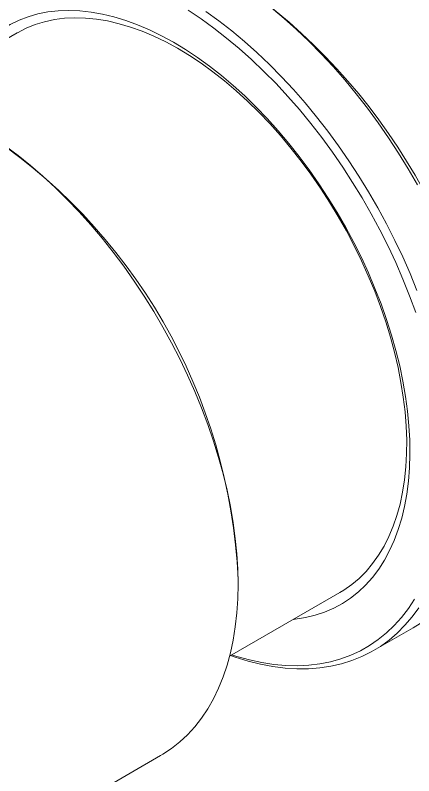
# Model space of a CAD drawing. Header units: inches. Extents: x 0.1 to 10.9, y 0 to 8.5.
# Drawn here: x 9.397 to 10.036, y 6.617 to 7.835 of the extents above; entities that cross this region are included whole.
import ezdxf

# ---------------------------------------------------------------- set-up
doc = ezdxf.new("R2010")
doc.units = ezdxf.units.IN
doc.header["$MEASUREMENT"] = 0

msp = doc.modelspace()

# ---------------------------------------------------------------- linework, layer by layer
at = {"color": 7, "linetype": 'Continuous', "lineweight": 0}
for p, q in [((9.4004, 7.8069), (9.2235, 7.7047)), ((9.7546, 6.924), (9.7546, 6.9321)), ((9.7409, 6.8084), (9.9179, 6.9105)), ((9.9716, 6.8174), (10.0353, 6.8542)), ((9.2697, 6.4411), (9.6303, 6.6493))]:
    msp.add_line(p, q, dxfattribs=at)
at = {"color": 7, "linetype": 'Continuous', "lineweight": 0, "flags": 128}
for points in [[(9.7667, 7.8779), (9.7874, 7.863), (9.808, 7.847), (9.8284, 7.8301), (9.8485, 7.8121), (9.8684, 7.7932), (9.888, 7.7735), (9.9071, 7.7529), (9.9259, 7.7315), (9.9442, 7.7093), (9.962, 7.6865), (9.9793, 7.663), (9.996, 7.6389), (10.0121, 7.6142), (10.0276, 7.5891), (10.0423, 7.5635)], [(9.3259, 7.7638), (9.329, 7.7681), (9.3395, 7.7808), (9.3507, 7.7924), (9.3628, 7.8029), (9.3756, 7.8122), (9.3891, 7.8203), (9.4034, 7.8272), (9.4182, 7.8328), (9.4337, 7.8372), (9.4498, 7.8404), (9.4663, 7.8423), (9.4834, 7.8429), (9.5009, 7.8422), (9.5188, 7.8403), (9.537, 7.837), (9.5556, 7.8326), (9.5744, 7.8269), (9.5934, 7.8199), (9.6125, 7.8118), (9.6318, 7.8024), (9.6511, 7.7919), (9.6704, 7.7802), (9.6897, 7.7675)], [(9.6747, 7.8431), (9.6953, 7.8294)], [(9.7031, 7.8412), (9.7238, 7.8263), (9.7444, 7.8103), (9.7648, 7.7933), (9.7849, 7.7754), (9.8048, 7.7565), (9.8243, 7.7367), (9.8435, 7.7161), (9.8623, 7.6947), (9.8806, 7.6726), (9.8984, 7.6497), (9.9157, 7.6262), (9.9324, 7.6021), (9.9485, 7.5775), (9.9639, 7.5524), (9.9787, 7.5268), (9.9928, 7.5009), (10.0061, 7.4746), (10.0186, 7.4481), (10.0304, 7.4214), (10.0413, 7.3945)], [(9.4004, 7.8069), (9.401, 7.8072), (9.4148, 7.8143), (9.4293, 7.8202), (9.4443, 7.8248), (9.46, 7.8282), (9.4762, 7.8303), (9.4929, 7.8311), (9.51, 7.8307), (9.5276, 7.829), (9.5455, 7.826), (9.5637, 7.8217), (9.5822, 7.8163), (9.6008, 7.8095), (9.6197, 7.8016), (9.6386, 7.7925), (9.6576, 7.7822), (9.6766, 7.7707), (9.6955, 7.7582)], [(9.6953, 7.8294), (9.7159, 7.8146), (9.7362, 7.7987), (9.7565, 7.7819), (9.7764, 7.7641), (9.7961, 7.7453), (9.8155, 7.7257), (9.8345, 7.7052), (9.853, 7.684), (9.8712, 7.662), (9.8888, 7.6393), (9.9059, 7.6159), (9.9224, 7.592), (9.9383, 7.5675), (9.9536, 7.5425), (9.9681, 7.5172), (9.982, 7.4914), (9.9951, 7.4653), (10.0074, 7.439), (10.019, 7.4125), (10.0296, 7.3859), (10.0395, 7.3592)], [(9.6897, 7.7675), (9.7088, 7.7536), (9.7279, 7.7387), (9.7467, 7.7229), (9.7653, 7.706), (9.7835, 7.6882), (9.8015, 7.6696), (9.819, 7.6501), (9.8361, 7.6299), (9.8528, 7.609), (9.8689, 7.5874), (9.8844, 7.5651), (9.8993, 7.5424), (9.9136, 7.5191), (9.9272, 7.4954), (9.9401, 7.4714), (9.9523, 7.447), (9.9636, 7.4224), (9.9742, 7.3976), (9.9839, 7.3727), (9.9927, 7.3478), (10.0006, 7.3229), (10.0077, 7.2981), (10.0138, 7.2734), (10.019, 7.2489), (10.0232, 7.2247), (10.0264, 7.2008), (10.0287, 7.1774), (10.03, 7.1544), (10.0303, 7.1319), (10.0296, 7.11), (10.0279, 7.0888), (10.0252, 7.0682), (10.0216, 7.0484), (10.017, 7.0294), (10.0115, 7.0112), (10.005, 6.9939), (9.9976, 6.9776), (9.9893, 6.9622), (9.9801, 6.9479), (9.9701, 6.9347), (9.9592, 6.9225), (9.9475, 6.9115), (9.9351, 6.9016), (9.9219, 6.8929), (9.908, 6.8854), (9.8935, 6.8791), (9.8783, 6.8741), (9.8625, 6.8703), (9.8462, 6.8678), (9.8433, 6.8675)], [(9.6955, 7.7582), (9.7144, 7.7446), (9.7331, 7.7299), (9.7516, 7.7142), (9.7698, 7.6976), (9.7878, 7.6801), (9.8054, 7.6616), (9.8226, 7.6424), (9.8394, 7.6224), (9.8557, 7.6017), (9.8714, 7.5804), (9.8866, 7.5584), (9.9012, 7.5359), (9.9151, 7.513), (9.9283, 7.4896), (9.9408, 7.4659), (9.9526, 7.4418), (9.9635, 7.4176), (9.9737, 7.3932), (9.983, 7.3687), (9.9914, 7.3441), (9.9989, 7.3196), (10.0055, 7.2953), (10.0112, 7.2711), (10.0159, 7.2471), (10.0196, 7.2234), (10.0224, 7.2001), (10.0242, 7.1772), (10.025, 7.1548), (10.0249, 7.133), (10.0237, 7.1117), (10.0216, 7.0912), (10.0185, 7.0713), (10.0144, 7.0522), (10.0094, 7.034), (10.0034, 7.0166), (9.9965, 7.0002), (9.9887, 6.9847), (9.98, 6.9702), (9.9704, 6.9568), (9.96, 6.9444), (9.9488, 6.9332), (9.9368, 6.9231), (9.924, 6.9142), (9.9179, 6.9105)], [(9.6303, 6.6493), (9.634, 6.6514), (9.6479, 6.6607), (9.6612, 6.6712), (9.6736, 6.6828), (9.6853, 6.6955), (9.6961, 6.7094), (9.706, 6.7243), (9.7151, 6.7403), (9.7233, 6.7573), (9.7306, 6.7752), (9.7369, 6.7941), (9.7423, 6.8138), (9.7467, 6.8344), (9.7502, 6.8558), (9.7527, 6.8778), (9.7541, 6.9006), (9.7546, 6.924), (9.7541, 6.9479), (9.7527, 6.9724), (9.7502, 6.9973), (9.7467, 7.0227), (9.7423, 7.0483), (9.7369, 7.0743), (9.7306, 7.1005), (9.7233, 7.1268), (9.7151, 7.1532), (9.706, 7.1797), (9.6961, 7.2062), (9.6853, 7.2325), (9.6736, 7.2587), (9.6612, 7.2847), (9.6479, 7.3104), (9.634, 7.3358), (9.6193, 7.3609), (9.604, 7.3854), (9.588, 7.4095), (9.5714, 7.433), (9.5542, 7.4558), (9.5366, 7.478), (9.5184, 7.4995), (9.4998, 7.5202), (9.4808, 7.5401), (9.4615, 7.5592), (9.4418, 7.5773), (9.4219, 7.5944), (9.4018, 7.6106), (9.3815, 7.6257)], [(10.0378, 6.9), (10.0278, 6.8848), (10.0169, 6.8707), (10.0052, 6.8577), (9.9928, 6.8458), (9.9795, 6.8351), (9.9655, 6.8256), (9.9508, 6.8172), (9.9355, 6.8101), (9.9194, 6.8042), (9.9028, 6.7996), (9.8856, 6.7962), (9.8679, 6.7941), (9.8497, 6.7932), (9.831, 6.7936), (9.812, 6.7953), (9.7926, 6.7983), (9.7728, 6.8025), (9.7528, 6.808), (9.7447, 6.8105)], [(10.0443, 6.886), (10.0336, 6.8714), (10.0221, 6.858), (10.0098, 6.8456), (9.9967, 6.8344), (9.9828, 6.8243), (9.9682, 6.8155), (9.953, 6.8079), (9.9371, 6.8015), (9.9205, 6.7963), (9.9034, 6.7924), (9.8857, 6.7897), (9.8676, 6.7884), (9.8489, 6.7883), (9.8299, 6.7894), (9.8104, 6.7919), (9.7906, 6.7956), (9.7706, 6.8005), (9.7502, 6.8068), (9.7427, 6.8094)], [(10.0464, 6.8611), (10.0353, 6.8542)]]:
    msp.add_lwpolyline(points, dxfattribs=at)
at = {"color": 7, "linetype": 'Continuous', "lineweight": 0}
for centre, radius, start, end in [((9.211, 7.1024), 0.9548, 2.7669, 53.939), ((8.8505, 6.8919), 0.905, 2.5489, 57.4457)]:
    msp.add_arc(centre, radius, start, end, dxfattribs=at)

doc.saveas('drawing.dxf')
